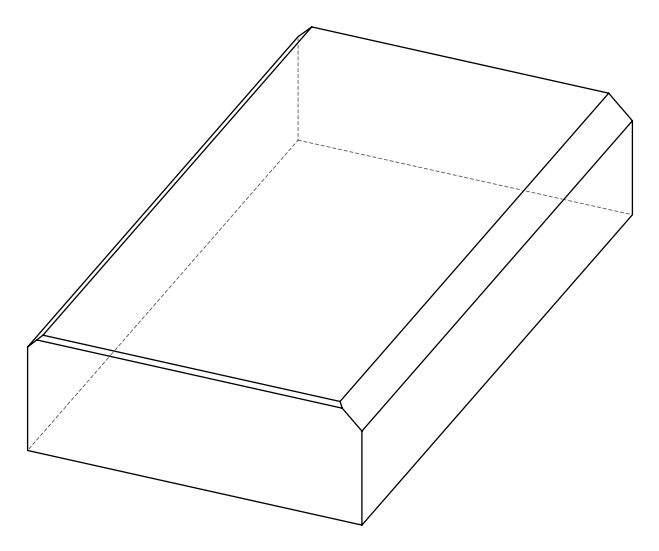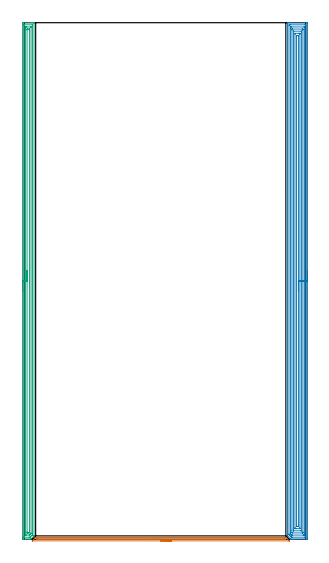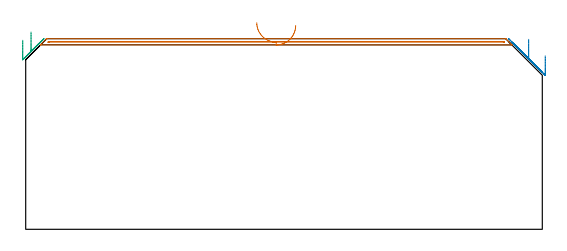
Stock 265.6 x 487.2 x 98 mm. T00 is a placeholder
(PLAN: 3 operations, 0 tool changes, 47.4 min)
(1 AREA_MILL | FG_CHAMFER_SURFACE | UGT0205_001 | 3.97 min | 1265 mm3)
(2 AREA_MILL_1 | FG_CHAMFER_SURFACE_1 | UGT0205_001 | 27.58 min | 86076 mm3)
(3 AREA_MILL_2 | FG_CHAMFER_SURFACE_2 | UGT0205_001 | 15.83 min | 28347 mm3)
(TOOL UGT0205_001 | Chamfer Mill 20 x 3 x 45 deg. | D20 FL50 Z2)
(OP 1 AREA_MILL)
G17 G21 G94 G90
T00 M6
G54
G17 G0 G90 X138.8 Y-1.5 S1061 M3
G43 Z108. H0
Z104.8
G94 G1 X138.762 Z103.928 F250.
X138.648 Z103.064
X138.459 Z102.212
X138.197 Z101.38
X137.863 Z100.574
X137.46 Z99.8
X136.992 Z99.064
X136.46 Z98.372
X135.871 Z97.729
X135.228 Z97.14
X134.536 Z96.609
X133.8 Z96.14
X133.026 Z95.737
X132.22 Z95.403
X131.388 Z95.141
X130.537 Z94.952
X129.672 Z94.838
X128.8 Z94.8
X7.691
X7.621 Y-1.495 Z94.803
X7.617 Y-1.494
X7.639 Y-1.46 Z94.838
X10.613 Y1.513 Z97.813
X10.765 Y1.663 Z97.958
X10.805 Y1.696 Z97.989
X10.896 Y1.7 Z98.
X246.704
X246.795 Y1.696 Z97.989
X246.835 Y1.663 Z97.958
X246.987 Y1.513 Z97.813
X249.962 Y-1.462 Z94.836
X249.985 Y-1.496 Z94.802
X249.981 Y-1.499 Z94.799
X249.909 Y-1.5 Z94.8
X249.831
X128.8
Y-0.086 Z96.214
X12.142 Y-0.085 Z96.215
X11.789 Y-0.084 Z96.216
X11.528 Y-0.081 Z96.219
X11.491 Y-0.079 Z96.221
X11.504 Y-0.058 Z96.242
X11.551 Y-0.008 Z96.292
X11.789 Y0.229 Z96.529
X11.855 Y0.279 Z96.579
X11.914 Y0.281 Z96.581
X12.047 Y0.284 Z96.584
X12.426 Y0.285 Z96.585
X12.682 Y0.286 Z96.586
X245.174 Y0.285 Z96.585
X245.555 Y0.283 Z96.583
X245.686 Y0.281 Z96.581
X245.745 Y0.279 Z96.579
X245.811 Y0.229 Z96.529
X246.106 Y-0.065 Z96.235
X246.117 Y-0.079 Z96.221
X246.116 Y-0.08 Z96.22
X246.075 Y-0.083 Z96.217
X245.987 Y-0.085 Z96.215
X245.811 Y-0.086 Z96.214
X245.555
X128.8
X127.928 Z96.252
X127.064 Z96.366
X126.212 Z96.555
X125.38 Z96.817
X124.574 Z97.151
X123.8 Z97.554
X123.064 Z98.023
X122.372 Z98.554
X121.729 Z99.143
X121.14 Z99.786
X120.609 Z100.478
X120.14 Z101.214
X119.737 Z101.988
X119.403 Z102.794
X119.141 Z103.626
X118.952 Z104.478
X118.838 Z105.343
X118.8 Z106.214
G0 Z108.
M5
M2
(OP 2 AREA_MILL_1)
G17 G21 G94 G90
T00 M6
G54
G17 G0 G90 X267.1 Y253.6 S1061 M3
G43 Z108. H0
Z89.2
G94 G1 Y253.562 Z88.328 F250.
Y253.448 Z87.464
Y253.259 Z86.612
Y252.997 Z85.78
Y252.663 Z84.974
Y252.26 Z84.2
Y251.792 Z83.464
Y251.26 Z82.772
Y250.671 Z82.129
Y250.028 Z81.54
Y249.336 Z81.009
Y248.6 Z80.54
Y247.826 Z80.137
Y247.02 Z79.803
Y246.188 Z79.541
Y245.337 Z79.352
Y244.472 Z79.238
Y243.6 Z79.2
Y0.978
X267.099 Y0.618 Z79.201
X267.094 Y0.09 Z79.204
X267.092 Y0.008 Z79.206
X266.57 Y0. Z79.727
X255.039 Z91.256
X253.604 Z92.692
X253.265 Z93.031
X252.586 Z93.713
X252.169 Z94.13
X251.499 Y0.01 Z94.8
X251.491 Y0.015 Z94.808
X251.329 Y0.171 Z94.97
X248.528 Y2.972 Z97.772
X248.344 Y3.158 Z97.953
X248.305 Y3.205 Z97.99
X248.3 Y3.298 Z98.
Y487.029
X248.303 Y487.19 Z97.988
X248.331 Y487.192 Z97.96
X248.705 Y487.2 Z97.594
X249.038 Z97.261
X249.717 Z96.578
X250.943 Z95.354
X251.491 Z94.804
X252.104 Z94.191
X266.57 Z79.727
X266.847 Y487.197 Z79.451
X267.092 Y487.19 Z79.206
X267.099 Y486.943 Z79.199
X267.1 Y243.6 Z79.2
X265.686 Z80.614
Y2.404
X265.683 Y2.01 Z80.617
X265.195 Y2.002 Z81.105
X264.796 Y2.001 Z81.504
X264.311 Y2. Z81.989
X252.778 Y2.001 Z93.522
X252.378 Y2.005 Z93.922
X251.978 Y2.01 Z94.322
X251.914 Y2.048 Z94.386
X251.861 Y2.096 Z94.439
X251.756 Y2.197 Z94.544
X251.545 Y2.404 Z94.755
X250.652 Y3.298 Z95.648
X250.604 Y3.346 Z95.696
X249.765 Y4.191 Z96.535
X249.717 Y4.245 Z96.583
X249.714 Y5.084 Z96.586
Y484.796
X249.717 Y485.19 Z96.583
X250.205 Y485.197 Z96.095
X250.604 Y485.199 Z95.696
X251.09 Y485.2 Z95.21
X264.796 Y485.199 Z81.504
X265.285 Y485.197 Z81.015
X265.683 Y485.19 Z80.617
X265.686 Y484.796 Z80.614
Y243.6
X264.272 Z82.028
X264.271 Y5.084 Z82.029
X264.27 Y4.721 Z82.03
X264.267 Y4.191 Z82.033
X264.264 Y4.018 Z82.036
X264.093 Y4.006 Z82.207
X263.909 Y4.003 Z82.391
X263.212 Y4. Z83.088
X263.022 Z83.278
X252.567 Z93.733
X252.473 Y4.002 Z93.827
X252.426 Y4.006 Z93.874
X252.404 Y4.01 Z93.896
X252.378 Y4.031 Z93.922
X252.21 Y4.191 Z94.09
X251.491 Y4.909 Z94.809
X251.318 Y5.084 Z94.982
X251.143 Y5.268 Z95.157
X251.136 Y5.442 Z95.164
X251.131 Y5.978 Z95.169
X251.129 Y6.342 Z95.171
Y482.116
X251.13 Y482.48 Z95.17
X251.133 Y483.009 Z95.167
X251.136 Y483.182 Z95.164
X251.307 Y483.194 Z94.993
X251.491 Y483.197 Z94.809
X252.189 Y483.2 Z94.111
X252.378 Z93.922
X263.909 Y483.199 Z82.391
X264.099 Y483.197 Z82.201
X264.225 Y483.193 Z82.075
X264.265 Y483.19 Z82.035
X264.267 Y483.174 Z82.033
X264.269 Y483.131 Z82.031
X264.271 Y483.009 Z82.029
X264.272 Y243.6 Z82.028
X262.857 Z83.443
Y6.871
X262.855 Y6.146 Z83.445
X262.852 Y6.041 Z83.448
X262.851 Y6.016 Z83.449
X262.836 Y6.01 Z83.464
X262.784 Y6.007 Z83.516
X262.568 Y6.002 Z83.732
X262.135 Y6. Z84.165
X253.242 Y6.001 Z93.058
X252.832 Y6.029 Z93.468
X252.667 Y6.193 Z93.633
X252.591 Y6.27 Z93.709
X252.55 Y6.33 Z93.75
X252.548 Y6.402 Z93.752
X252.544 Y6.704 Z93.756
X252.543 Y8.657 Z93.757
Y480.329
X252.545 Y481.054 Z93.755
X252.548 Y481.16 Z93.752
X252.549 Y481.184 Z93.751
X252.564 Y481.19 Z93.736
X252.617 Y481.193 Z93.683
X252.833 Y481.198 Z93.467
X253.265 Y481.2 Z93.035
X262.135 Z84.165
X262.574 Y481.198 Z83.726
X262.783 Y481.195 Z83.517
X262.834 Y481.191 Z83.466
X262.851 Y481.187 Z83.449
X262.852 Y481.171 Z83.448
X262.854 Y481.102 Z83.446
X262.857 Y480.496 Z83.443
Y480.329
Y243.6
X261.443 Z84.857
Y8.265
X261.441 Y8.134 Z84.859
X261.437 Y8.03 Z84.863
X261.435 Y8.008 Z84.865
X261.431 Y8.006 Z84.869
X261.411 Y8.003 Z84.889
X261.248 Y8.001 Z85.052
X261.014 Y8. Z85.286
X254.152 Y8.001 Z92.148
X254.059 Y8.002 Z92.241
X254.002 Y8.006 Z92.298
X253.972 Y8.01 Z92.328
X253.964 Y8.021 Z92.336
X253.962 Y8.069 Z92.338
X253.958 Y8.461 Z92.342
X253.957 Y8.657 Z92.343
Y8.854
Y478.935
X253.959 Y479.066 Z92.341
X253.963 Y479.17 Z92.337
X253.965 Y479.192 Z92.335
X253.97 Y479.194 Z92.33
X253.989 Y479.197 Z92.311
X254.152 Y479.199 Z92.148
X254.386 Y479.2 Z91.914
X261.248 Y479.199 Z85.052
X261.341 Y479.198 Z84.959
X261.398 Y479.194 Z84.902
X261.428 Y479.19 Z84.872
X261.436 Y479.179 Z84.864
X261.438 Y479.131 Z84.862
X261.442 Y478.739 Z84.858
X261.443 Y478.543 Z84.857
Y478.346
Y243.6
X260.029 Z86.271
Y10.779
X260.027 Y10.444 Z86.273
X260.024 Y10.165 Z86.276
X260.022 Y10.028 Z86.278
X260.013 Y10.01 Z86.287
X259.978 Y10.006 Z86.322
X259.913 Y10.002 Z86.387
X256.367 Y10. Z89.933
X255.926 Y10.001 Z90.374
X255.476 Y10.004 Z90.824
X255.39 Y10.01 Z90.91
X255.378 Y10.102 Z90.922
X255.375 Y10.444 Z90.925
X255.372 Y11.002 Z90.928
X255.371 Y476.421 Z90.929
X255.373 Y476.756 Z90.927
X255.376 Y477.035 Z90.924
X255.378 Y477.172 Z90.922
X255.387 Y477.19 Z90.913
X255.422 Y477.194 Z90.878
X255.487 Y477.198 Z90.813
X259.033 Y477.2 Z87.267
X259.474 Y477.199 Z86.826
X259.924 Y477.196 Z86.376
X260.01 Y477.19 Z86.29
X260.022 Y477.098 Z86.278
X260.025 Y476.756 Z86.275
X260.028 Y476.198 Z86.272
X260.029 Y243.6 Z86.271
X258.615 Z87.685
Y13.124
X258.612 Y12.231 Z87.688
X258.611 Y12.207 Z87.689
X258.587 Y12.01 Z87.713
X257.928 Y12.002 Z88.372
X257.7 Y12.001 Z88.6
X257.038 Y12.004 Z89.262
X256.813 Y12.01 Z89.487
X256.789 Y12.231 Z89.511
X256.787 Y12.257 Z89.513
X256.785 Y13.152 Z89.515
Y474.076
X256.788 Y474.969 Z89.512
X256.789 Y474.994 Z89.511
X256.813 Y475.19 Z89.487
X257.472 Y475.198 Z88.828
X257.7 Y475.199 Z88.6
X258.362 Y475.196 Z87.938
X258.587 Y475.19 Z87.713
X258.611 Y474.969 Z87.689
X258.613 Y474.944 Z87.687
X258.615 Y474.076 Z87.685
Y243.6
Y242.728 Z87.723
Y241.864 Z87.837
Y241.012 Z88.026
Y240.18 Z88.288
Y239.374 Z88.622
Y238.6 Z89.025
Y237.864 Z89.494
Y237.172 Z90.025
Y236.529 Z90.614
Y235.94 Z91.257
Y235.409 Z91.95
Y234.94 Z92.685
Y234.537 Z93.459
Y234.203 Z94.265
Y233.941 Z95.097
Y233.752 Z95.949
Y233.638 Z96.814
Y233.6 Z97.685
G0 Z108.
M5
M2
(OP 3 AREA_MILL_2)
G17 G21 G94 G90
T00 M6
G54
G17 G0 G90 X-1.5 Y233.6 S1061 M3
G43 Z108. H0
Z97.2
G94 G1 Y233.638 Z96.328 F250.
Y233.752 Z95.464
Y233.941 Z94.612
Y234.203 Z93.78
Y234.537 Z92.974
Y234.94 Z92.2
Y235.408 Z91.464
Y235.94 Z90.772
Y236.529 Z90.129
Y237.172 Z89.54
Y237.864 Z89.008
Y238.6 Z88.54
Y239.374 Z88.137
Y240.18 Z87.803
Y241.012 Z87.541
Y241.864 Z87.352
Y242.728 Z87.238
Y243.6 Z87.2
Y486.217
X-1.499 Y486.582 Z87.201
X-1.494 Y487.104 Z87.203
X-1.492 Y487.192 Z87.206
X-0.976 Y487.2 Z87.721
X6.116 Z94.811
X6.664 Z95.361
X7.003 Z95.699
X7.551 Z96.247
X7.89 Z96.585
X8.568 Z97.268
X8.899 Z97.599
X9.271 Y487.193 Z97.962
X9.297 Y487.19 Z97.988
X9.3 Y487.029 Z98.
Y3.298
X9.295 Y3.205 Z97.99
X9.245 Y3.145 Z97.945
X6.688 Y0.588 Z95.387
X6.412 Y0.31 Z95.108
X6.272 Y0.171 Z94.969
X6.116 Y0.022 Z94.815
X6.101 Y0.01 Z94.8
X5.438 Y0. Z94.137
X4.004 Z92.701
X1.071 Z89.767
X-0.703 Z87.994
X-0.976 Y0.001 Z87.721
X-1.208 Y0.003 Z87.489
X-1.492 Y0.008 Z87.206
X-1.494 Y0.096 Z87.203
X-1.499 Y0.618 Z87.201
X-1.5 Y1.145 Z87.2
Y243.6
X-0.086 Z88.614
X-0.085 Y485.018 Z88.615
X-0.084 Y485.129 Z88.616
X-0.081 Y485.183 Z88.619
X-0.08 Y485.189 Z88.62
X-0.059 Y485.193 Z88.641
X-0.005 Y485.196 Z88.695
X0.396 Y485.2 Z89.096
X7.489 Z96.189
X7.746 Y485.197 Z96.446
X7.854 Y485.193 Z96.554
X7.872 Y485.191 Z96.572
X7.879 Y485.179 Z96.579
X7.881 Y485.128 Z96.581
X7.884 Y485.019 Z96.584
X7.886 Y484.8 Z96.586
X7.885 Y4.64 Z96.585
X7.884 Y4.417 Z96.584
X7.881 Y4.306 Z96.581
X7.879 Y4.254 Z96.579
X7.86 Y4.221 Z96.56
X7.837 Y4.191 Z96.537
X7.42 Y3.771 Z96.12
X7.003 Y3.353 Z95.703
X6.086 Y2.435 Z94.786
X6.054 Y2.404 Z94.754
X5.774 Y2.136 Z94.474
X5.625 Y2.006 Z94.325
X5.23 Y2.003 Z93.93
X4.744 Y2. Z93.444
X0.311 Z89.011
X0.054 Y2.003 Z88.754
X-0.054 Y2.007 Z88.646
X-0.072 Y2.009 Z88.628
X-0.079 Y2.021 Z88.621
X-0.082 Y2.072 Z88.618
X-0.084 Y2.181 Z88.616
X-0.086 Y2.4 Z88.614
Y243.6
X1.328 Z90.028
X1.329 Y482.116 Z90.029
X1.33 Y482.472 Z90.03
X1.333 Y483.009 Z90.033
X1.335 Y483.178 Z90.035
X1.501 Y483.193 Z90.201
X1.683 Y483.197 Z90.383
X2.381 Y483.2 Z91.081
X2.57 Z91.27
X5.927 Z94.627
X6.116 Y483.199 Z94.816
X6.306 Y483.196 Z95.006
X6.432 Y483.19 Z95.132
X6.466 Y483.187 Z95.166
X6.467 Y483.171 Z95.167
X6.469 Y483.128 Z95.169
X6.471 Y483.009 Z95.171
Y5.977
X6.47 Y5.621 Z95.17
X6.466 Y5.352 Z95.166
X6.465 Y5.29 Z95.165
X6.425 Y5.236 Z95.125
X6.283 Y5.084 Z94.983
X5.755 Y4.555 Z94.455
X5.391 Y4.191 Z94.091
X5.308 Y4.112 Z94.008
X5.23 Y4.04 Z93.93
X5.185 Y4.01 Z93.885
X5.142 Y4.006 Z93.842
X5.056 Y4.003 Z93.756
X4.881 Y4.001 Z93.581
X4.533 Y4. Z93.233
X1.873 Z90.573
X1.683 Y4.001 Z90.383
X1.494 Y4.004 Z90.194
X1.368 Y4.01 Z90.068
X1.334 Y4.013 Z90.034
X1.333 Y4.029 Z90.033
X1.331 Y4.072 Z90.031
X1.329 Y4.191 Z90.029
X1.328 Y243.6 Z90.028
X2.743 Z91.443
Y480.329
X2.747 Y481.044 Z91.447
X2.75 Y481.149 Z91.45
X2.76 Y481.19 Z91.46
X2.809 Y481.192 Z91.509
X3.025 Y481.196 Z91.725
X3.457 Y481.2 Z92.157
X4.366 Z93.066
X4.782 Y481.197 Z93.482
X4.99 Y481.193 Z93.69
X5.04 Y481.19 Z93.74
X5.051 Y481.183 Z93.751
X5.053 Y481.165 Z93.753
X5.055 Y481.099 Z93.755
X5.057 Y480.503 Z93.757
Y480.329
Y7.045
X5.056 Y6.871 Z93.756
X5.053 Y6.511 Z93.753
X5.05 Y6.333 Z93.75
X5.041 Y6.301 Z93.741
X5.02 Y6.276 Z93.72
X4.978 Y6.232 Z93.678
X4.765 Y6.026 Z93.465
X4.343 Y6.001 Z93.043
X4.32 Y6. Z93.02
X3.434 Z92.134
X3.018 Y6.003 Z91.718
X2.81 Y6.007 Z91.51
X2.76 Y6.01 Z91.46
X2.749 Y6.017 Z91.449
X2.747 Y6.035 Z91.447
X2.745 Y6.101 Z91.445
X2.743 Y6.697 Z91.443
Y6.871
Y243.6
Y244.472 Z91.481
Y245.336 Z91.595
Y246.188 Z91.783
Y247.02 Z92.046
Y247.826 Z92.38
Y248.6 Z92.782
Y249.336 Z93.251
Y250.028 Z93.782
Y250.671 Z94.372
Y251.26 Z95.015
Y251.792 Z95.707
Y252.26 Z96.443
Y252.663 Z97.216
Y252.997 Z98.022
Y253.259 Z98.854
Y253.448 Z99.706
Y253.562 Z100.571
Y253.6 Z101.443
G0 Z108.
M5
M2
